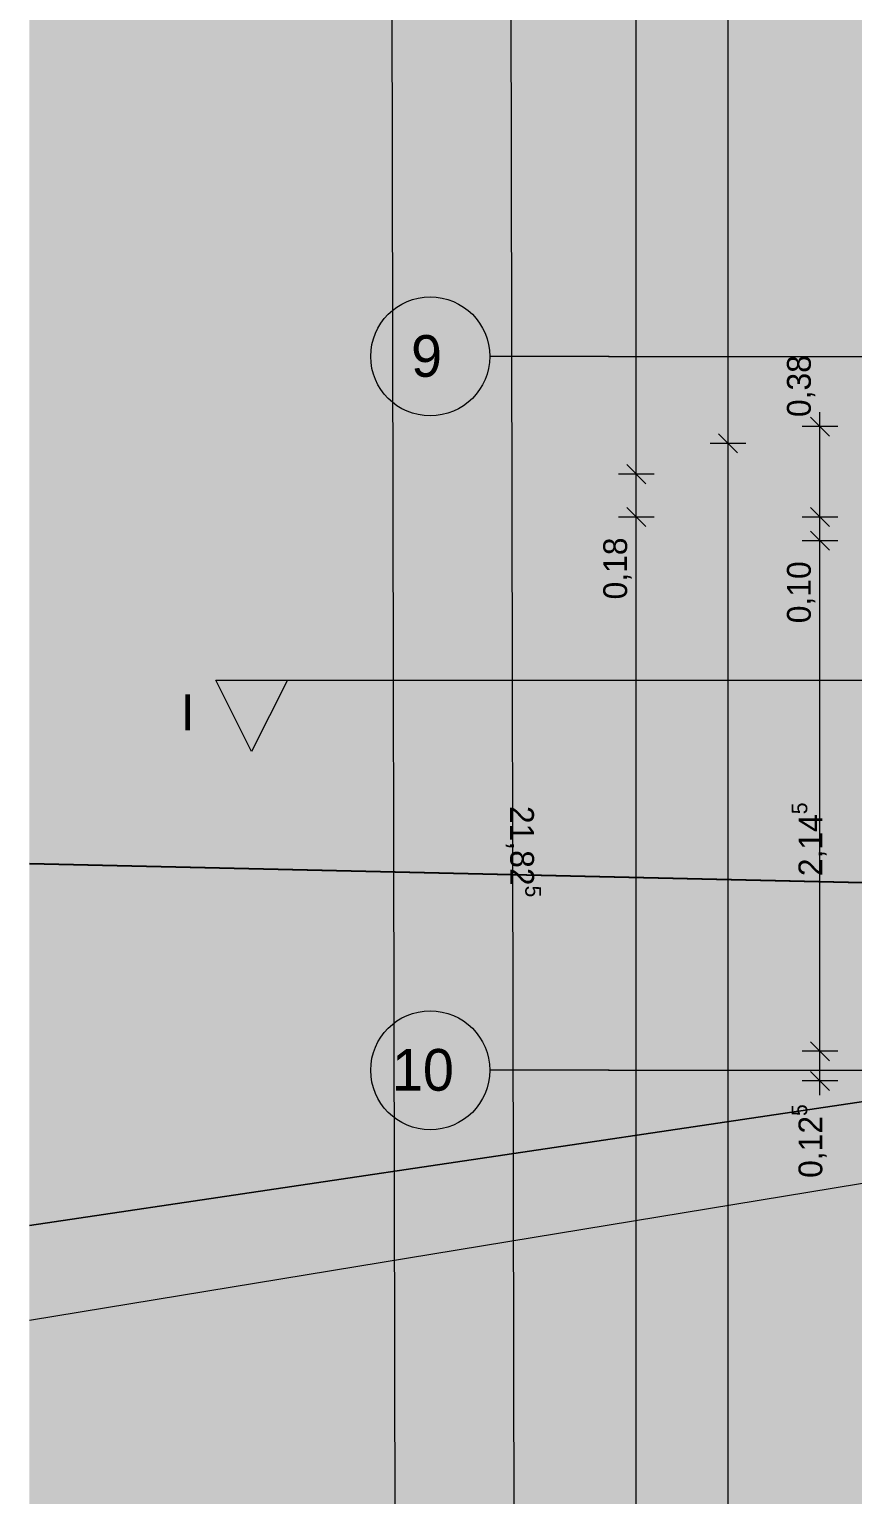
# Model space of a CAD drawing. Header units: metres. Extents: x -3.9 to 83, y -38 to 6.2.
# Drawn here: x -3.93 to -0.48, y -25.78 to -19.63 of the extents above; entities that cross this region are included whole.
import ezdxf

# ---------------------------------------------------------------- set-up
doc = ezdxf.new("R2010")
doc.units = ezdxf.units.M
doc.header["$MEASUREMENT"] = 0
doc.linetypes.add('Achse', pattern=[0.004, 0.002, -0.001, 0, -0.001])
doc.linetypes.add('Schnittlinie', pattern=[0.006, 0.003, -0.0015, 0, -0.0015])
for name, color, linetype in [('0._EG PP_2_000 Achsraster', 7, 'Continuous'), ('0._EG PP_2_725 Nachbarbebauung', 7, 'Continuous'), ('0._EG PP_2_851 Marker Schnitt', 7, 'Continuous'), ('0._EG PP_2_950 Polierplan Bemaßung', 7, 'Continuous'), ('0._EG PP_2_Bauwerke_Gebäude - Haus Signatur.verm', 7, 'Continuous'), ('0._EG PP_2_Bauwerke_Gebäude - Haus.verm', 7, 'Continuous')]:
    doc.layers.add(name, color=color, linetype=linetype)
doc.styles.add('ERSTELLTER_STIL_1', font='arial.ttf')
doc.styles.add('ERSTELLTER_STIL_2', font='')
doc.styles.get('ERSTELLTER_STIL_2').set_extended_font_data('Eurostile')

msp = doc.modelspace()

# ---------------------------------------------------------------- hatches: boundary and pattern name
at = {"layer": '0._EG PP_2_725 Nachbarbebauung', "linetype": 'Continuous', "lineweight": 0, "true_color": 0x1f1f1f}
for points in [[(0.0099, -2.0785), (-3.9335, -2.0676), (-3.9335, -23.1322), (-0.1266, -23.2195), (0.059, -23.2207), (0.0528, -14.1947), (0.0564, -12.2031)], [(0.059, -23.2224), (-3.9335, -23.1308), (-3.9335, -24.6522), (0.0596, -24.058)], [(0.0596, -24.058), (-3.9335, -24.6522), (-3.9335, -34.6256), (-1.2323, -34.2212), (-3.0812, -34.4982), (0.0665, -34.0269)]]:
    msp.add_hatch(color=250, dxfattribs=at).paths.add_polyline_path(points)
at = {"layer": '0._EG PP_2_851 Marker Schnitt', "linetype": 'Continuous', "lineweight": 0, "true_color": 0x000000}
msp.add_hatch(color=18, dxfattribs=at).paths.add_polyline_path([(-3.15, -22.3608), (-3, -22.6608), (-2.85, -22.3608)])
at = {"layer": '0._EG PP_2_Bauwerke_Gebäude - Haus Signatur.verm', "linetype": 'Continuous', "lineweight": 13}
msp.add_hatch(color=254, dxfattribs=at).paths.add_polyline_path([(-3.9335, -25.0503), (-3.9335, -25.4557), (-0.3719, -24.8692), (-0.3563, -33.7319), (-1.0162, -33.827), (-0.9592, -34.2229), (0.0443, -34.0783), (0.0273, -24.3981)])

# ---------------------------------------------------------------- linework, layer by layer
at = {"layer": '0._EG PP_2_000 Achsraster', "color": 5, "linetype": 'Achse', "lineweight": 0, "ltscale": 1000}
for p, q in [((-1.5, -21), (-2, -21)), ((-1.5, -21), (21, -21)), ((-1.5, -24), (-2, -24)), ((-1.5, -24), (21, -24))]:
    msp.add_line(p, q, dxfattribs=at)
at = {"layer": '0._EG PP_2_000 Achsraster', "color": 5, "linetype": 'Continuous', "lineweight": 0, "ltscale": 1000}
for centre in [(-2.25, -21), (-2.25, -24)]:
    msp.add_circle(centre, 0.25, dxfattribs=at)
at = {"layer": '0._EG PP_2_000 Achsraster', "color": 5, "linetype": 'Achse', "lineweight": 0, "ltscale": 1000}
for p in [(-1.5, -21), (-1.5, -21), (-1.5, -24), (-1.5, -24)]:
    msp.add_point(p, dxfattribs=at)
at = {"layer": '0._EG PP_2_725 Nachbarbebauung', "color": 8, "linetype": 'Continuous', "lineweight": 13, "ltscale": 1000, "flags": 128}
for points in [[(-3.9335, -23.1322), (-0.1266, -23.2195), (0.059, -23.2207), (0.0528, -14.1947), (0.0564, -12.2031), (0.0099, -2.0785), (-3.9335, -2.0676)], [(-3.9335, -24.6522), (0.0596, -24.058), (0.059, -23.2224), (-3.9335, -23.1308)], [(-3.9335, -34.6256), (-1.2323, -34.2212), (-3.0812, -34.4982), (0.0665, -34.0269), (0.0596, -24.058), (-3.9335, -24.6522)]]:
    msp.add_lwpolyline(points, dxfattribs=at)
at = {"layer": '0._EG PP_2_851 Marker Schnitt', "color": 7, "linetype": 'Schnittlinie', "lineweight": 13, "ltscale": 1000}
msp.add_line((-2.85, -22.3608), (5.8845, -22.3608), dxfattribs=at)
at = {"layer": '0._EG PP_2_851 Marker Schnitt', "color": 7, "linetype": 'Continuous', "lineweight": 13, "ltscale": 1000, "flags": 128}
msp.add_lwpolyline([(-3.15, -22.3608), (-2.85, -22.3608), (-3, -22.6608)], close=True, dxfattribs=at)
at = {"layer": '0._EG PP_2_950 Polierplan Bemaßung', "color": 1, "linetype": 'Continuous', "lineweight": 13, "ltscale": 1000, "true_color": 0xfb0106}
for p, q in [((-2.4497, -0.005), (-2.3832, -34.0317)), ((-1.9258, -12.207), (-1.8832, -34.0307)), ((-1, -15), (-1, -21.365)), ((-1.075, -21.365), (-0.925, -21.365)), ((-0.96, -21.405), (-1.04, -21.325)), ((-1, -21.365), (-1, -33.33))]:
    msp.add_line(p, q, dxfattribs=at)
at = {"layer": '0._EG PP_2_950 Polierplan Bemaßung', "color": 76, "linetype": 'Continuous', "lineweight": 13, "ltscale": 1000, "true_color": 0x3f7f02}
for p, q in [((-1.3848, -21.495), (-1.3848, -14.87)), ((-1.4248, -21.455), (-1.3448, -21.535)), ((-1.3098, -21.495), (-1.4598, -21.495)), ((-1.3848, -21.675), (-1.3848, -21.495)), ((-1.3098, -21.675), (-1.4598, -21.675)), ((-1.4248, -21.635), (-1.3448, -21.715)), ((-1.3848, -31.2), (-1.3848, -21.675))]:
    msp.add_line(p, q, dxfattribs=at)
at = {"layer": '0._EG PP_2_950 Polierplan Bemaßung', "color": 6, "linetype": 'Continuous', "lineweight": 13, "ltscale": 1000, "true_color": 0xfb02fe}
for p, q in [((-0.6133, -21.295), (-0.6133, -21.235)), ((-0.5383, -21.295), (-0.6883, -21.295)), ((-0.5733, -21.335), (-0.6533, -21.255)), ((-0.6133, -21.675), (-0.6133, -21.295)), ((-0.5383, -21.675), (-0.6883, -21.675)), ((-0.6533, -21.635), (-0.5733, -21.715)), ((-0.6133, -21.775), (-0.6133, -21.675)), ((-0.6533, -21.735), (-0.5733, -21.815)), ((-0.5383, -21.775), (-0.6883, -21.775)), ((-0.6133, -23.92), (-0.6133, -21.775)), ((-0.6533, -23.88), (-0.5733, -23.96)), ((-0.5383, -23.92), (-0.6883, -23.92)), ((-0.6133, -24.045), (-0.6133, -23.92)), ((-0.6533, -24.005), (-0.5733, -24.085)), ((-0.5383, -24.045), (-0.6883, -24.045)), ((-0.6133, -24.105), (-0.6133, -24.045))]:
    msp.add_line(p, q, dxfattribs=at)
at = {"layer": '0._EG PP_2_Bauwerke_Gebäude - Haus.verm', "color": 9, "linetype": 'Continuous', "lineweight": 13, "ltscale": 1000}
msp.add_line((-3.9335, -25.0501), (0.0275, -24.3979), dxfattribs=at)

# ---------------------------------------------------------------- texts
at = {"layer": '0._EG PP_2_000 Achsraster', "color": 5, "linetype": 'Continuous', "lineweight": 0, "char_height": 0.175, "attachment_point": 1, "style": 'ERSTELLTER_STIL_2'}
for s, insert in [('\\A1;{\\pql;\\pt0;\\fEurostile|b0|i0|c0|p0;\\W1.000000;9}', (-2.3305, -20.9107)), ('\\A1;{\\pql;\\pt0;\\fEurostile|b0|i0|c0|p0;\\W1.000000;10}', (-2.411, -23.9107))]:
    msp.add_mtext(s, dxfattribs=dict(at, insert=insert))
at = {"layer": '0._EG PP_2_851 Marker Schnitt', "color": 7, "linetype": 'Continuous', "lineweight": 13, "insert": (-3.2972, -22.5708), "char_height": 0.15, "attachment_point": 7, "style": 'ERSTELLTER_STIL_1'}
msp.add_mtext('\\A1;{\\pql;\\pt0;\\fArial|b0|i0|c0|p0;\\W1.000000;I}', dxfattribs=at)
at = {"layer": '0._EG PP_2_950 Polierplan Bemaßung', "color": 6, "linetype": 'Continuous', "lineweight": 13, "true_color": 0xfb02fe, "char_height": 0.1, "width": 0.306373, "attachment_point": 7, "rotation": 90, "style": 'ERSTELLTER_STIL_2'}
for s, insert in [('\\A1;{\\pql;\\fEurostile|b0|i0|c0|p0;\\W1.000000;0,38}', (-0.6333, -21.255)), ('\\A1;{\\pql;\\fEurostile|b0|i0|c0|p0;\\W1.000000;0,10}', (-0.6333, -22.1214))]:
    msp.add_mtext(s, dxfattribs=dict(at, insert=insert))
at = {"layer": '0._EG PP_2_950 Polierplan Bemaßung', "color": 76, "linetype": 'Continuous', "lineweight": 13, "true_color": 0x3f7f02, "insert": (-1.4048, -22.0214), "char_height": 0.1, "width": 0.306373, "attachment_point": 7, "rotation": 90, "style": 'ERSTELLTER_STIL_2'}
msp.add_mtext('\\A1;{\\pql;\\fEurostile|b0|i0|c0|p0;\\W1.000000;0,18}', dxfattribs=at)
at = {"layer": '0._EG PP_2_950 Polierplan Bemaßung', "color": 1, "linetype": 'Continuous', "lineweight": 13, "true_color": 0xfb0106, "insert": (-1.9439, -22.8894), "char_height": 0.1, "attachment_point": 7, "rotation": 270.11192, "style": 'ERSTELLTER_STIL_2'}
msp.add_mtext('\\A1;{\\pql;\\fEurostile|b0|i0|c0|p0;\\W1.000000;21,82\\fEurostile|b0|i0|c0|p0;\\W1.000000;\\A1{\\H.66x;\\S5^  ;}}', dxfattribs=at)
at = {"layer": '0._EG PP_2_950 Polierplan Bemaßung', "color": 6, "linetype": 'Continuous', "lineweight": 13, "true_color": 0xfb02fe, "char_height": 0.1, "attachment_point": 7, "rotation": 90, "style": 'ERSTELLTER_STIL_2'}
for s, insert in [('\\A1;{\\pql;\\fEurostile|b0|i0|c0|p0;\\W1.000000;2,14\\fEurostile|b0|i0|c0|p0;\\W1.000000;\\A1{\\H.66x;\\S5^  ;}}', (-0.5743, -23.1842)), ('\\A1;{\\pql;\\fEurostile|b0|i0|c0|p0;\\W1.000000;0,12\\fEurostile|b0|i0|c0|p0;\\W1.000000;\\A1{\\H.66x;\\S5^  ;}}', (-0.5743, -24.4521))]:
    msp.add_mtext(s, dxfattribs=dict(at, insert=insert))

doc.saveas('drawing.dxf')
